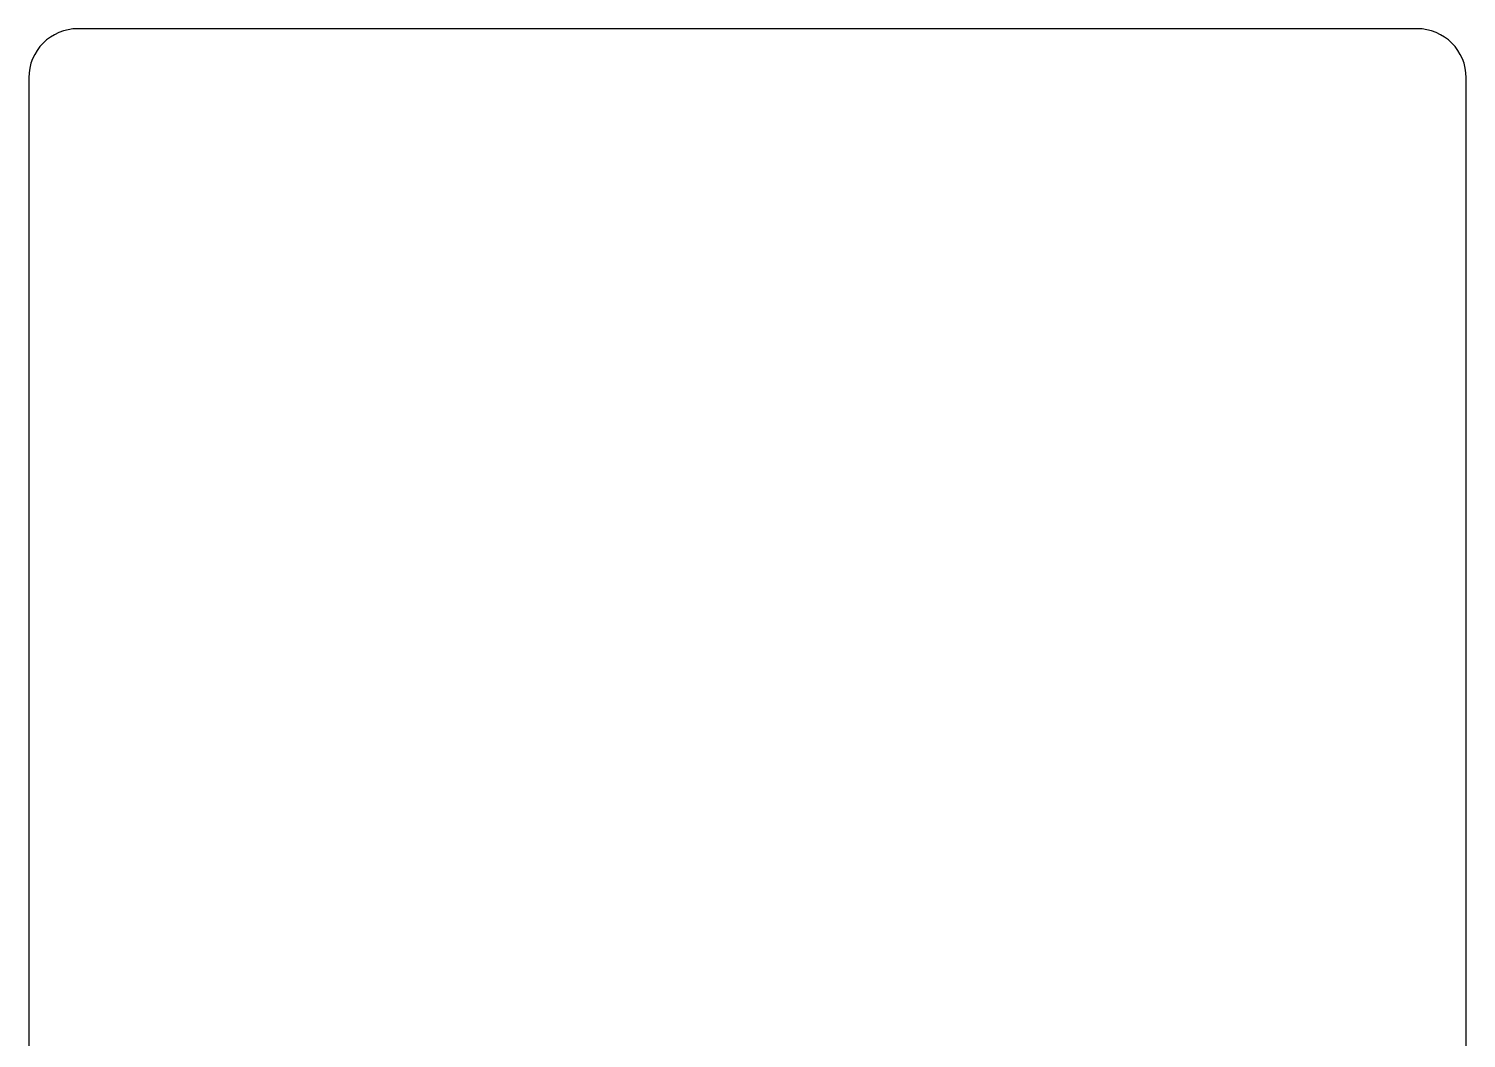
# Model space of a CAD drawing. Header units: millimetres. Extents: x -11 to 340, y -118 to 18.
# Drawn here: x 135.57 to 150.18, y -3.26 to 7 of the extents above; entities that cross this region are included whole.
import ezdxf

# ---------------------------------------------------------------- set-up
doc = ezdxf.new("R2010")
doc.units = ezdxf.units.MM
doc.header["$MEASUREMENT"] = 0
doc.layers.add('BLACK', color=7, linetype='CONTINUOUS')

msp = doc.modelspace()

# ---------------------------------------------------------------- linework, layer by layer
at = {"layer": 'BLACK', "linetype": 'Continuous'}
for p, q in [((149.675, 7), (136.075, 7)), ((135.575, 6.5), (135.575, -6.5)), ((150.175, -6.5), (150.175, 6.5))]:
    msp.add_line(p, q, dxfattribs=at)
at = {"layer": 'BLACK'}
for centre, start, end in [((136.075, 6.5), 90, 180), ((149.675, 6.5), 0, 90)]:
    msp.add_arc(centre, 0.5, start, end, dxfattribs=at)

doc.saveas('drawing.dxf')
